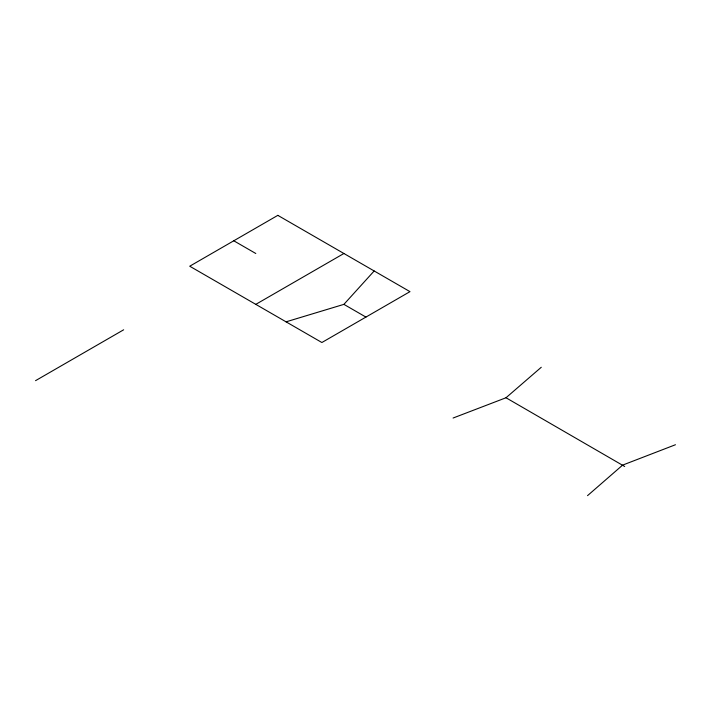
<?xml version="1.0" encoding="UTF-8"?>
<svg xmlns="http://www.w3.org/2000/svg" width="711" height="711" viewBox="0 0 711 711"><rect width="100%" height="100%" fill="white"/><g stroke="black" fill="none" stroke-linecap="round" stroke-linejoin="round"><path stroke-width="1.07" d="M286.062 321.834L343.902 304.361L374.164 270.971M587.526 495.647L622.64 465.101L675.45 444.739M453.085 418.032L506.001 397.76L541.267 367.267M35.55 380.661L123.652 329.797M255.8 304.361L343.902 253.498M233.777 240.78L255.8 253.498M343.902 304.361L365.925 317.079M506.001 397.76L624.693 466.487M277.832 215.353L189.73 266.216L321.879 342.515L409.98 291.643L277.832 215.353"/></g></svg>
